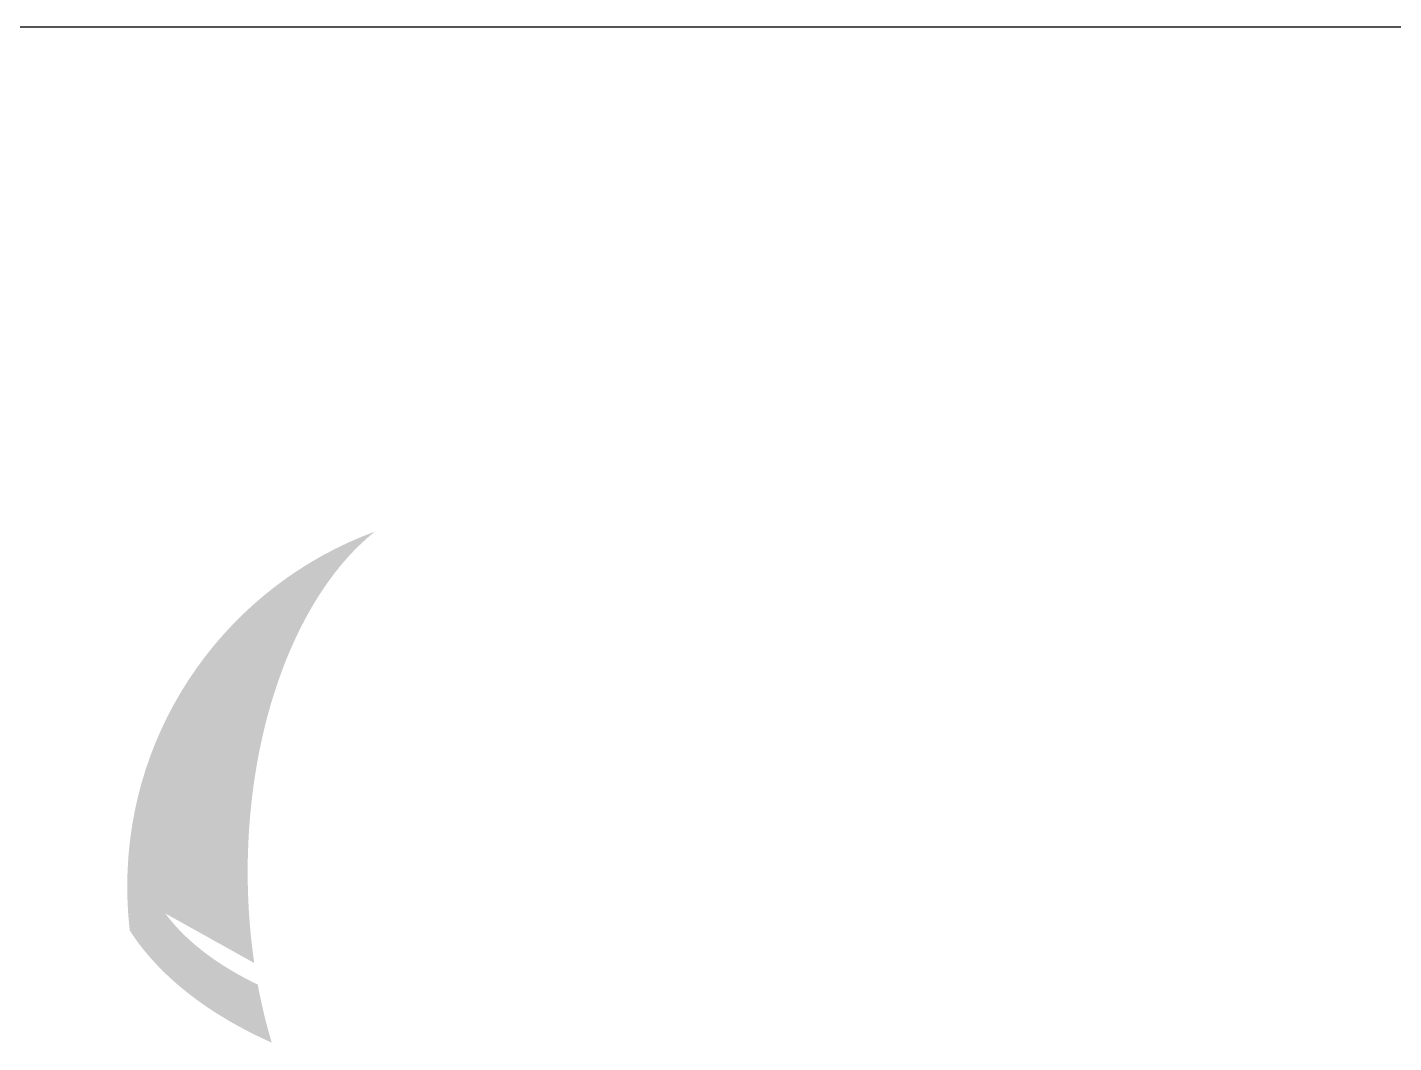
# Model space of a CAD drawing. Header units: millimetres. Extents: x 0 to 420, y 0 to 297.
# Drawn here: x 301.21 to 307.41, y 63.23 to 67.84 of the extents above; entities that cross this region are included whole.
import ezdxf
from ezdxf.enums import TextEntityAlignment as Align

# ---------------------------------------------------------------- set-up
doc = ezdxf.new("R2010")
doc.units = ezdxf.units.MM
doc.layers.add('GPDRAW', color=1, linetype='Continuous')
doc.styles.add('ECL', font='SIMFANG_2312.TTF', dxfattribs={"width": 0.7, "height": 3})

# ---------------------------------------------------------------- blocks, each defined once
blk = doc.blocks.new('*U124')
at = {"linetype": 'Continuous', "lineweight": 0}
h = blk.add_hatch(color=138, dxfattribs=at)
edge = h.paths.add_edge_path(flags=0)
edge.add_spline(control_points=[(-9.673, 4.669), (-9.642, 4.503), (-9.603, 4.343), (-9.558, 4.191)], knot_values=[0, 0, 0, 0, 0.125, 0.125, 0.125, 0.125], degree=3, periodic=0)
edge.add_spline(control_points=[(-9.558, 4.191), (-9.603, 4.343), (-9.642, 4.503), (-9.673, 4.669)], knot_values=[0, 0, 0, 0, 0.125, 0.125, 0.125, 0.125], degree=3, periodic=0)
edge = h.paths.add_edge_path(flags=0)
edge.add_spline(control_points=[(-9.558, 4.191), (-9.603, 4.343), (-9.642, 4.503), (-9.673, 4.669)], knot_values=[0, 0, 0, 0, 0.125, 0.125, 0.125, 0.125], degree=3, periodic=0)
edge.add_spline(control_points=[(-9.558, 4.191), (-9.603, 4.343), (-9.642, 4.503), (-9.673, 4.669)], knot_values=[0, 0, 0, 0, 0.125, 0.125, 0.125, 0.125], degree=3, periodic=0)
edge = h.paths.add_edge_path(flags=0)
edge.add_spline(control_points=[(-9.558, 4.191), (-9.603, 4.343), (-9.642, 4.503), (-9.673, 4.669)], knot_values=[0, 0, 0, 0, 0.125, 0.125, 0.125, 0.125], degree=3, periodic=0)
edge.add_spline(control_points=[(-9.558, 4.191), (-9.603, 4.343), (-9.642, 4.503), (-9.673, 4.669)], knot_values=[0, 0, 0, 0, 0.125, 0.125, 0.125, 0.125], degree=3, periodic=0)
edge = h.paths.add_edge_path(flags=0)
edge.add_spline(control_points=[(-9.673, 4.669), (-10.004, 4.829), (-10.266, 5.027), (-10.434, 5.255)], knot_values=[0.125, 0.125, 0.125, 0.125, 0.25, 0.25, 0.25, 0.25], degree=3, periodic=0)
edge.add_spline(control_points=[(-9.673, 4.669), (-10.004, 4.829), (-10.266, 5.027), (-10.434, 5.255)], knot_values=[0.125, 0.125, 0.125, 0.125, 0.25, 0.25, 0.25, 0.25], degree=3, periodic=0)
edge = h.paths.add_edge_path(flags=17)
edge.add_spline(control_points=[(-9.673, 4.669), (-10.004, 4.829), (-10.266, 5.027), (-10.434, 5.255)], knot_values=[0.125, 0.125, 0.125, 0.125, 0.25, 0.25, 0.25, 0.25], degree=3, periodic=0)
edge.add_spline(control_points=[(-9.673, 4.669), (-10.004, 4.829), (-10.266, 5.027), (-10.434, 5.255)], knot_values=[0.125, 0.125, 0.125, 0.125, 0.25, 0.25, 0.25, 0.25], degree=3, periodic=0)
edge = h.paths.add_edge_path(flags=16)
edge.add_spline(control_points=[(-9.673, 4.669), (-10.004, 4.829), (-10.266, 5.027), (-10.434, 5.255)], knot_values=[0.125, 0.125, 0.125, 0.125, 0.25, 0.25, 0.25, 0.25], degree=3, periodic=0)
edge.add_spline(control_points=[(-9.673, 4.669), (-10.004, 4.829), (-10.266, 5.027), (-10.434, 5.255)], knot_values=[0.125, 0.125, 0.125, 0.125, 0.25, 0.25, 0.25, 0.25], degree=3, periodic=0)
edge = h.paths.add_edge_path(flags=17)
edge.add_spline(control_points=[(-9.702, 4.847), (-9.737, 5.087), (-9.756, 5.339), (-9.756, 5.598), (-9.756, 5.598), (-9.756, 6.839), (-9.327, 7.91), (-8.708, 8.402)], knot_values=[0.375, 0.375, 0.375, 0.375, 0.5, 0.5, 0.5, 0.5001, 0.625, 0.625, 0.625, 0.625], degree=3, periodic=0)
edge.add_spline(control_points=[(-8.708, 8.402), (-9.327, 7.91), (-9.756, 6.839), (-9.756, 5.598), (-9.756, 5.598), (-9.756, 5.339), (-9.737, 5.087), (-9.702, 4.847)], knot_values=[0.375, 0.375, 0.375, 0.375, 0.5, 0.5, 0.5, 0.5001, 0.625, 0.625, 0.625, 0.625], degree=3, periodic=0)
edge = h.paths.add_edge_path(flags=0)
edge.add_spline(control_points=[(-9.702, 4.847), (-9.737, 5.087), (-9.756, 5.339), (-9.756, 5.598), (-9.756, 5.598), (-9.756, 6.839), (-9.327, 7.91), (-8.708, 8.402)], knot_values=[0.375, 0.375, 0.375, 0.375, 0.5, 0.5, 0.5, 0.5001, 0.625, 0.625, 0.625, 0.625], degree=3, periodic=0)
edge.add_spline(control_points=[(-9.702, 4.847), (-9.737, 5.087), (-9.756, 5.339), (-9.756, 5.598), (-9.756, 5.598), (-9.756, 6.839), (-9.327, 7.91), (-8.708, 8.402)], knot_values=[0.375, 0.375, 0.375, 0.375, 0.5, 0.5, 0.5, 0.5001, 0.625, 0.625, 0.625, 0.625], degree=3, periodic=0)
edge = h.paths.add_edge_path(flags=16)
edge.add_spline(control_points=[(-9.702, 4.847), (-9.737, 5.087), (-9.756, 5.339), (-9.756, 5.598), (-9.756, 5.598), (-9.756, 6.839), (-9.327, 7.91), (-8.708, 8.402)], knot_values=[0.375, 0.375, 0.375, 0.375, 0.5, 0.5, 0.5, 0.5001, 0.625, 0.625, 0.625, 0.625], degree=3, periodic=0)
edge.add_spline(control_points=[(-9.702, 4.847), (-9.737, 5.087), (-9.756, 5.339), (-9.756, 5.598), (-9.756, 5.598), (-9.756, 6.839), (-9.327, 7.91), (-8.708, 8.402)], knot_values=[0.375, 0.375, 0.375, 0.375, 0.5, 0.5, 0.5, 0.5001, 0.625, 0.625, 0.625, 0.625], degree=3, periodic=0)
edge = h.paths.add_edge_path()
edge.add_spline(control_points=[(-10.727, 5.115), (-10.49, 4.743), (-10.08, 4.423), (-9.558, 4.191)], knot_values=[0.875, 0.875, 0.875, 0.875, 1, 1, 1, 1], degree=3, periodic=0)
edge.add_spline(control_points=[(-9.558, 4.191), (-9.603, 4.343), (-9.642, 4.503), (-9.673, 4.669)], knot_values=[0, 0, 0, 0, 0.125, 0.125, 0.125, 0.125], degree=3, periodic=0)
edge.add_spline(control_points=[(-9.673, 4.669), (-10.004, 4.829), (-10.266, 5.027), (-10.434, 5.255)], knot_values=[0.125, 0.125, 0.125, 0.125, 0.25, 0.25, 0.25, 0.25], degree=3, periodic=0)
edge.add_spline(control_points=[(-10.434, 5.255), (-10.226, 5.096), (-9.979, 4.959), (-9.702, 4.847)], knot_values=[0.25, 0.25, 0.25, 0.25, 0.375, 0.375, 0.375, 0.375], degree=3, periodic=0)
edge.add_spline(control_points=[(-9.702, 4.847), (-9.737, 5.087), (-9.756, 5.339), (-9.756, 5.598), (-9.756, 5.598), (-9.756, 6.839), (-9.327, 7.91), (-8.708, 8.402)], knot_values=[0.375, 0.375, 0.375, 0.375, 0.5, 0.5, 0.5, 0.5001, 0.625, 0.625, 0.625, 0.625], degree=3, periodic=0)
edge.add_spline(control_points=[(-8.708, 8.402), (-9.899, 7.965), (-10.748, 6.821), (-10.748, 5.479), (-10.748, 5.479), (-10.748, 5.356), (-10.741, 5.234), (-10.727, 5.115)], knot_values=[0.625, 0.625, 0.625, 0.625, 0.75, 0.75, 0.75, 0.7501, 0.875, 0.875, 0.875, 0.875], degree=3, periodic=0)
edge = h.paths.add_edge_path(flags=16)
edge.add_spline(control_points=[(-10.727, 5.115), (-10.49, 4.743), (-10.08, 4.423), (-9.558, 4.191)], knot_values=[0.875, 0.875, 0.875, 0.875, 1, 1, 1, 1], degree=3, periodic=0)
edge.add_spline(control_points=[(-10.727, 5.115), (-10.49, 4.743), (-10.08, 4.423), (-9.558, 4.191)], knot_values=[0.875, 0.875, 0.875, 0.875, 1, 1, 1, 1], degree=3, periodic=0)
edge = h.paths.add_edge_path(flags=0)
edge.add_spline(control_points=[(-8.708, 8.402), (-9.899, 7.965), (-10.748, 6.821), (-10.748, 5.479), (-10.748, 5.479), (-10.748, 5.356), (-10.741, 5.234), (-10.727, 5.115)], knot_values=[0.625, 0.625, 0.625, 0.625, 0.75, 0.75, 0.75, 0.7501, 0.875, 0.875, 0.875, 0.875], degree=3, periodic=0)
edge.add_spline(control_points=[(-8.708, 8.402), (-9.899, 7.965), (-10.748, 6.821), (-10.748, 5.479), (-10.748, 5.479), (-10.748, 5.356), (-10.741, 5.234), (-10.727, 5.115)], knot_values=[0.625, 0.625, 0.625, 0.625, 0.75, 0.75, 0.75, 0.7501, 0.875, 0.875, 0.875, 0.875], degree=3, periodic=0)
edge = h.paths.add_edge_path(flags=17)
edge.add_spline(control_points=[(-8.708, 8.402), (-9.899, 7.965), (-10.748, 6.821), (-10.748, 5.479), (-10.748, 5.479), (-10.748, 5.356), (-10.741, 5.234), (-10.727, 5.115)], knot_values=[0.625, 0.625, 0.625, 0.625, 0.75, 0.75, 0.75, 0.7501, 0.875, 0.875, 0.875, 0.875], degree=3, periodic=0)
edge.add_spline(control_points=[(-8.708, 8.402), (-9.899, 7.965), (-10.748, 6.821), (-10.748, 5.479), (-10.748, 5.479), (-10.748, 5.356), (-10.741, 5.234), (-10.727, 5.115)], knot_values=[0.625, 0.625, 0.625, 0.625, 0.75, 0.75, 0.75, 0.7501, 0.875, 0.875, 0.875, 0.875], degree=3, periodic=0)
edge = h.paths.add_edge_path(flags=16)
edge.add_spline(control_points=[(-8.708, 8.402), (-9.899, 7.965), (-10.748, 6.821), (-10.748, 5.479), (-10.748, 5.479), (-10.748, 5.356), (-10.741, 5.234), (-10.727, 5.115)], knot_values=[0.625, 0.625, 0.625, 0.625, 0.75, 0.75, 0.75, 0.7501, 0.875, 0.875, 0.875, 0.875], degree=3, periodic=0)
edge.add_spline(control_points=[(-8.708, 8.402), (-9.899, 7.965), (-10.748, 6.821), (-10.748, 5.479), (-10.748, 5.479), (-10.748, 5.356), (-10.741, 5.234), (-10.727, 5.115)], knot_values=[0.625, 0.625, 0.625, 0.625, 0.75, 0.75, 0.75, 0.7501, 0.875, 0.875, 0.875, 0.875], degree=3, periodic=0)
edge = h.paths.add_edge_path(flags=17)
edge.add_spline(control_points=[(-10.727, 5.115), (-10.49, 4.743), (-10.08, 4.423), (-9.558, 4.191)], knot_values=[0.875, 0.875, 0.875, 0.875, 1, 1, 1, 1], degree=3, periodic=0)
edge.add_spline(control_points=[(-10.727, 5.115), (-10.49, 4.743), (-10.08, 4.423), (-9.558, 4.191)], knot_values=[0.875, 0.875, 0.875, 0.875, 1, 1, 1, 1], degree=3, periodic=0)
edge = h.paths.add_edge_path(flags=0)
edge.add_spline(control_points=[(-10.727, 5.115), (-10.49, 4.743), (-10.08, 4.423), (-9.558, 4.191)], knot_values=[0.875, 0.875, 0.875, 0.875, 1, 1, 1, 1], degree=3, periodic=0)
edge.add_spline(control_points=[(-10.727, 5.115), (-10.49, 4.743), (-10.08, 4.423), (-9.558, 4.191)], knot_values=[0.875, 0.875, 0.875, 0.875, 1, 1, 1, 1], degree=3, periodic=0)
edge = h.paths.add_edge_path(flags=0)
edge.add_spline(control_points=[(-10.434, 5.255), (-10.226, 5.096), (-9.979, 4.959), (-9.702, 4.847)], knot_values=[0.25, 0.25, 0.25, 0.25, 0.375, 0.375, 0.375, 0.375], degree=3, periodic=0)
edge.add_spline(control_points=[(-10.434, 5.255), (-10.226, 5.096), (-9.979, 4.959), (-9.702, 4.847)], knot_values=[0.25, 0.25, 0.25, 0.25, 0.375, 0.375, 0.375, 0.375], degree=3, periodic=0)
edge = h.paths.add_edge_path(flags=0)
edge.add_spline(control_points=[(-10.434, 5.255), (-10.226, 5.096), (-9.979, 4.959), (-9.702, 4.847)], knot_values=[0.25, 0.25, 0.25, 0.25, 0.375, 0.375, 0.375, 0.375], degree=3, periodic=0)
edge.add_spline(control_points=[(-10.434, 5.255), (-10.226, 5.096), (-9.979, 4.959), (-9.702, 4.847)], knot_values=[0.25, 0.25, 0.25, 0.25, 0.375, 0.375, 0.375, 0.375], degree=3, periodic=0)
edge = h.paths.add_edge_path(flags=0)
edge.add_spline(control_points=[(-10.434, 5.255), (-10.226, 5.096), (-9.979, 4.959), (-9.702, 4.847)], knot_values=[0.25, 0.25, 0.25, 0.25, 0.375, 0.375, 0.375, 0.375], degree=3, periodic=0)
blk = doc.blocks.new('XXDAFRAM-CH-HENG-A3')
at = {"layer": 'GPDRAW'}
blk.add_line((415, 67.8384), (285.5, 67.8384), dxfattribs=at)
at = {"color": 138, "xscale": 0.5511811665596338, "yscale": 0.5511811665589972, "zscale": 0.5511811665591225}
blk.add_blockref('*U124', (307.5862, 60.9171), dxfattribs=at)
at = {"linetype": 'Continuous', "style": 'ECL', "width": 0.7}
for tag, height, p in [('DESIGNSTATUS', 2.8, (407.0134, 52.2864)), ('ENDESIGNSTATUS', 2.8, (407.0134, 47.3753)), ('O', 2.8, (382.625, 42.4219)), ('G', 2.8, (408.525, 42.4219)), ('V', 2.8, (378.3083, 42.4219)), ('N', 2.8, (386.9417, 42.4219)), ('L', 2.8, (391.2583, 42.4219)), ('D', 2.8, (399.8917, 42.4219)), ('W', 2.8, (404.2083, 42.4219)), ('VEREN40', 2.8, (412.8417, 42.4219)), ('DWGNAME1', 3, (372.0218, 30.8899)), ('DWGENAME1', 3, (371.8333, 27.2261)), ('DWGNAME', 3, (371.8333, 27.1455)), ('DWGNAME2', 3, (371.8333, 23.3223)), ('DWGENAME', 3, (371.8333, 23.3029)), ('DWGENAME2', 3, (372.0571, 19.6424)), ('DWGNO', 3, (370.7195, 8.7194)), ('VEREN40', 3, (411.2237, 8.7194))]:
    blk.add_attdef(tag, text='', height=height, dxfattribs=at).set_placement(p, align=Align.MIDDLE)
at = {"style": 'ECL', "width": 0.7, "flags": 1}
for p in [(321.4722, 31.7944), (321.4722, 26.1944), (321.4722, 20.5944), (321.4722, 14.9944)]:
    blk.add_attdef('DATE', text='', height=3, dxfattribs=at).set_placement(p, align=Align.MIDDLE)
for tag, p in [('SJ1', (299.8889, 28.9944)), ('JH', (299.8889, 23.3944)), ('SH1', (299.8889, 17.7944)), ('PZ', (299.8889, 12.1944)), ('BL', (299.8889, 5))]:
    blk.add_attdef(tag, p, '', height=3, dxfattribs=at)

msp = doc.modelspace()

# ---------------------------------------------------------------- block references
msp.add_blockref('XXDAFRAM-CH-HENG-A3', (0, 0))

doc.saveas('drawing.dxf')
